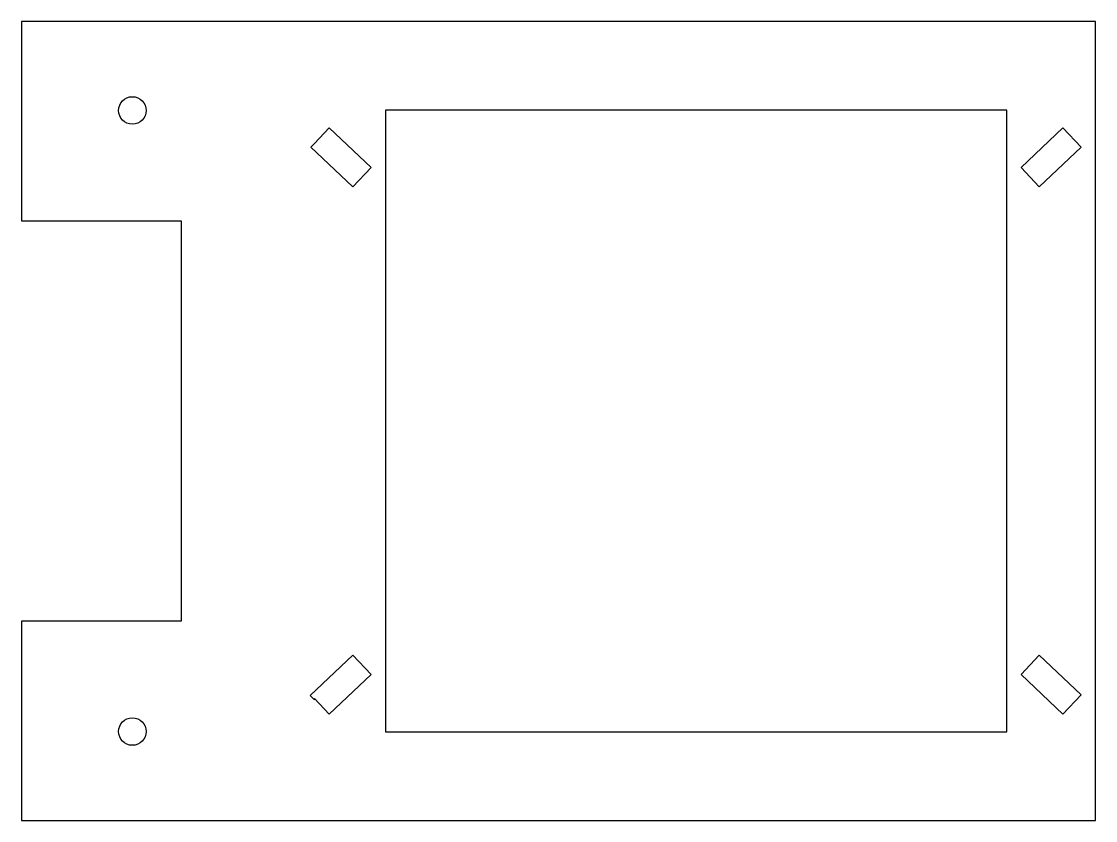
# Model space of a CAD drawing. Header units: millimetres. Extents: x -76 to 45, y -45 to 45.
import ezdxf

# ---------------------------------------------------------------- set-up
doc = ezdxf.new("R2010")
doc.units = ezdxf.units.MM

msp = doc.modelspace()

# ---------------------------------------------------------------- linework, layer by layer
at = {"color": 7, "linetype": 'Continuous', "lineweight": 25}
for p, q in [((45, 45), (-76, 45)), ((-76, 45), (-76, 22.56)), ((45, -45), (45, 45)), ((-35, 35), (-35, -35)), ((35, 35), (-35, 35)), ((35, -35), (35, 35)), ((-41.33, 33.02), (-43, 31.25)), ((-36.61, 28.56), (-41.33, 33.02)), ((41.33, 33.02), (36.61, 28.56)), ((43.39, 30.84), (41.33, 33.02)), ((-43, 31.26), (-43.4, 30.84)), ((-38.67, 26.38), (-43.4, 30.84)), ((-43, 31.26), (-43, 31.25)), ((38.67, 26.38), (43.39, 30.84)), ((-38.67, 26.38), (-36.61, 28.56)), ((36.61, 28.56), (38.67, 26.38)), ((-76, 22.56), (-58, 22.56)), ((-58, 22.56), (-58, -22.56)), ((-76, -22.56), (-76, -45)), ((-58, -22.56), (-76, -22.56)), ((-38.67, -26.38), (-43.47, -30.91)), ((-36.61, -28.56), (-38.67, -26.38)), ((38.67, -26.38), (36.61, -28.56)), ((43.39, -30.84), (38.67, -26.38)), ((-41.33, -33.02), (-36.61, -28.56)), ((36.61, -28.56), (41.33, -33.02)), ((-43.47, -30.91), (-43, -31.42)), ((-41.33, -33.02), (-43, -31.25)), ((-43, -31.25), (-43, -31.42)), ((41.33, -33.02), (43.39, -30.84)), ((-35, -35), (35, -35)), ((-76, -45), (45, -45))]:
    msp.add_line(p, q, dxfattribs=at)
for centre in [(-63.51, 34.98), (-63.51, -34.98)]:
    msp.add_circle(centre, 1.55, dxfattribs=at)

doc.saveas('drawing.dxf')
